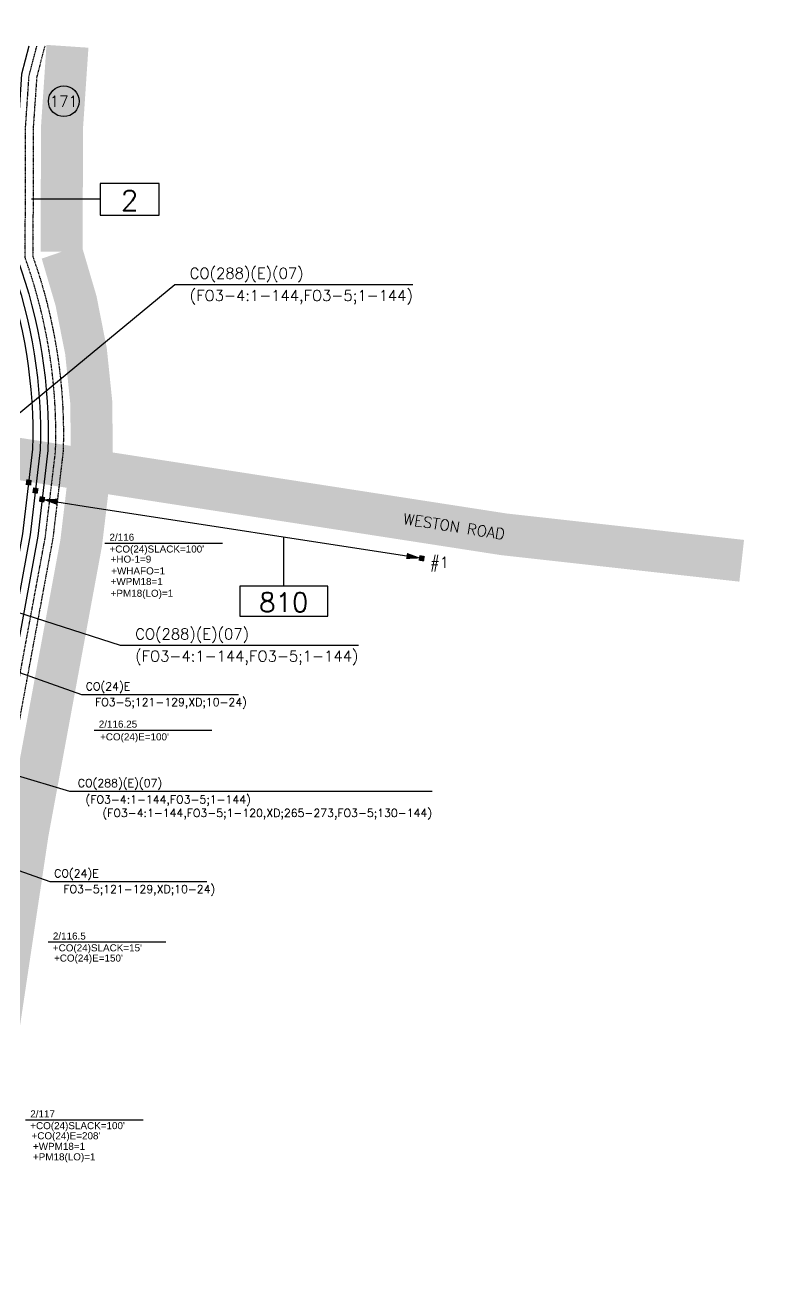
# Model space of a CAD drawing. Header units: inches. Extents: x 29 to 22121, y 36 to 12095.
# Drawn here: x 2444 to 3071, y 2607 to 3681 of the extents above; entities that cross this region are included whole.
import ezdxf
from ezdxf.enums import TextEntityAlignment as Align

# ---------------------------------------------------------------- set-up
doc = ezdxf.new("R2010")
doc.units = ezdxf.units.IN
doc.header["$MEASUREMENT"] = 0
doc.linetypes.add('DASHDOT', pattern=[1, 0.5, -0.25, 0, -0.25])
for name, color, linetype in [('EFO', 50, 'DASHDOT'), ('EPLNT', 50, 'Continuous'), ('ERTE', 7, 'Continuous'), ('ETERM', 3, 'Continuous'), ('Integrity Pole-Units', 12, 'Continuous'), ('Integrity Proposed', 12, 'Continuous'), ('PONFOEX', 142, 'Continuous'), ('PRTE', 3, 'Continuous'), ('REDLINES', 12, 'Continuous'), ('ROADCL', 250, 'Continuous'), ('TRANSTEXT', 3, 'Continuous')]:
    doc.layers.add(name, color=color, linetype=linetype)
doc.styles.add('SIMP1', font='simplex.shx', dxfattribs={"height": 102})
doc.styles.add('SIMP2', font='SIMPLEX.shx', dxfattribs={"height": 180})
doc.styles.get("Standard").update_dxf_attribs({"font": 'arial.ttf'})

# ---------------------------------------------------------------- blocks, each defined once
blk = doc.blocks.new('EDOTF')
at = {"layer": 'ETERM', "color": 3, "const_width": 0.0432}
blk.add_lwpolyline([(-0.0216, 0), (0.0216, 0)], dxfattribs=at)
blk = doc.blocks.new('ARROW')
blk.add_lwpolyline([(0, 0, 0, 0.048, 0), (0.12, 0, 0.048, 0.048, 0)], format="xyseb")
blk = doc.blocks.new('ROUTEF')
at = {"layer": 'ERTE', "style": 'SIMP2'}
blk.add_attdef('RTNO', text='', height=0.15, dxfattribs=at).set_placement((0, 0.1083), align=Align.MIDDLE)
at = {"layer": 'PRTE', "style": 'SIMP1'}
blk.add_attdef('PROUTE', text='', height=0.085, dxfattribs=at).set_placement((-0.0081, 0.3103), align=Align.MIDDLE)
blk = doc.blocks.new('SSID')
at = {"color": 0, "style": 'SIMP1', "flags": 1}
blk.add_attdef('ROUTE', text='', height=0.085, dxfattribs=at).set_placement((0, 0.1457), align=Align.MIDDLE_CENTER)
at = {"color": 0, "style": 'SIMP1'}
blk.add_attdef('TELCO', text='', height=0.085, dxfattribs=at).set_placement((0, 0), align=Align.MIDDLE)
blk = doc.blocks.new('STHF')
at = {"layer": 'TRANSTEXT'}
blk.add_circle((0, 0), 0.1204, dxfattribs=at)
at = {"layer": 'TRANSTEXT', "style": 'SIMP1'}
blk.add_attdef('XXX', text='', height=0.085, dxfattribs=at).set_placement((0, 0), align=Align.MIDDLE_CENTER)
blk = doc.blocks.new('DSGPONE')
at = {"layer": 'PONFOEX', "color": 143, "style": 'SIMP1'}
for tag, p in [('FACILITY', (0, 0.0873)), ('EXCNT', (0, -0.0873)), ('COUNT', (0, -0.2313))]:
    blk.add_attdef(tag, text='', height=0.084, dxfattribs=at).set_placement(p, align=Align.MIDDLE_CENTER)
blk = doc.blocks.new('pole_info')
at = {"flags": 1}
for tag, p in [('POLENUM', (-140, 0)), ('POSITION', (-92.8, 0))]:
    blk.add_attdef(tag, p, '', height=6, dxfattribs=at)
for tag, p in [('ITEM1', (0, 0)), ('ITEM2', (41.8, 0))]:
    blk.add_attdef(tag, p, '', height=6)
blk = doc.blocks.new('pole_unit')
at = {"flags": 1}
for tag, p in [('POLENUM', (-140, 0)), ('POSITION', (-92.8, 0)), ('DWGNUM', (-45.5, 0))]:
    blk.add_attdef(tag, p, '', height=6, dxfattribs=at)
blk.add_attdef('AMOUNT', (0, 0), '', height=6)

msp = doc.modelspace()

# ---------------------------------------------------------------- linework, layer by layer
at = {"linetype": 'Continuous'}
for points in [[(2399.3, 3144.6), (2491.9, 3111.8), (2625.4, 3111.8)], [(2372.4, 2985.8), (2465.1, 2952.9), (2598.5, 2952.9)]]:
    msp.add_lwpolyline(points, dxfattribs=at)
at = {"layer": 'EFO', "flags": 128}
for points in [[(2163, 1530.8), (2229.8, 1923.2), (2240.4, 1946.6), (2276, 2156), (2372.5, 2710), (2415.9, 2999.5), (2461.3, 3245.6), (2470, 3318.8, 0.094328), (2444.2, 3482.9), (2444.6, 3595.2), (2447.5, 3637.8), (2454.1, 3662.7)], [(2460.8, 3662.7), (2454, 3636.7), (2451.1, 3595), (2450.7, 3484, -0.093843), (2476.4, 3318.3), (2467.7, 3244.6), (2422.3, 2998.4), (2378.9, 2708.9), (2282.4, 2154.9), (2246.6, 1944.7), (2239.9, 1929.8)]]:
    msp.add_lwpolyline(points, format="xyb", dxfattribs=at)
at = {"layer": 'EPLNT', "flags": 128}
for points in [[(2447.4, 3662.7), (2441.1, 3638.9), (2438.1, 3595.4), (2437.7, 3481.8, -0.094824), (2463.5, 3319.3), (2454.9, 3246.5), (2409.5, 3000.6), (2366.1, 2711), (2269.6, 2157.1), (2234.1, 1948.5), (2223.5, 1925.1), (2156.4, 1530.8)], [(2434.6, 3639.9), (2431.6, 3595.7), (2431.2, 3480.7, -0.095331), (2457, 3319.8), (2448.4, 3247.5), (2403.1, 3001.7), (2359.7, 2712), (2273.7, 2218.5)], [(2428.2, 3641), (2425.1, 3595.9), (2424.7, 3479.5, -0.09585), (2450.5, 3320.3), (2442, 3248.5), (2412.8, 3090.1)]]:
    msp.add_lwpolyline(points, format="xyb", dxfattribs=at)
msp.add_lwpolyline([(2458.5, 3277.7), (2494.3, 3272), (2781, 3227.6)], dxfattribs=at)
at = {"layer": 'ERTE', "linetype": 'Continuous', "flags": 128}
for points in [[(2508, 3519.2), (2557.9, 3519.2), (2557.9, 3546.1), (2508, 3546.1)], [(2626.4, 3178.5), (2701.2, 3178.5), (2701.2, 3203.8), (2626.4, 3203.8)]]:
    msp.add_lwpolyline(points, close=True, dxfattribs=at)
for points in [[(2508, 3532.7), (2449.5, 3532.7)], [(2663.8, 3203.8), (2663.8, 3245.7)]]:
    msp.add_lwpolyline(points, dxfattribs=at)
at = {"layer": 'Integrity Proposed', "flags": 128}
for points in [[(2511.8, 3240.5), (2611.8, 3240.5)], [(2502.7, 3081.7), (2602.7, 3081.7)], [(2463.7, 2901.6), (2563.7, 2901.6)], [(2444.5, 2750.5), (2544.5, 2750.5)]]:
    msp.add_lwpolyline(points, dxfattribs=at)
at = {"layer": 'PONFOEX', "color": 143, "linetype": 'Continuous'}
for points in [[(2431, 3344.2), (2571.2, 3460.3), (2773.5, 3460.3)], [(2412, 3190.1), (2524.9, 3153.8), (2727.2, 3153.8)], [(2387, 3058.1), (2481.8, 3029.6), (2789.8, 3029.6)]]:
    msp.add_lwpolyline(points, dxfattribs=at)
at = {"layer": 'ROADCL', "const_width": 35.7, "flags": 128}
for points in [[(2480.1, 3662.7), (2475.5, 3594.1), (2475.1, 3488.1, -0.092116), (2500.8, 3316.5), (2491.8, 3240.9), (2446.3, 2994.4), (2403, 2705), (2306.4, 2150.7), (2200.9, 1530.8)], [(390.2, 3636.2), (506.4, 3620.9), (607.2, 3620.6), (737.3, 3605.1), (836.2, 3592.7), (1000, 3561.2), (1236.8, 3532.3), (1378.3, 3522), (1533.5, 3498.4), (1646.3, 3480.6), (2057.1, 3438.9, -0.068649), (2168.3, 3402.2), (2265.2, 3354.7, 0.067788), (2337.2, 3328.2), (2499.1, 3302.5), (2850.7, 3248), (3052.8, 3225.5)]]:
    msp.add_lwpolyline(points, format="xyb", dxfattribs=at)

# ---------------------------------------------------------------- block references
at = {"layer": 'EPLNT'}
for p, xscale, yscale, zscale, rotation in [((2458.5, 3277.7), 108.3172554992402, 108.3172554992402, 108.3172554992402, 350.9746936603813), ((2781, 3227.6), 108.3172554992404, 108.3172554992404, 108.3172554992404, 171.2010662671837)]:
    msp.add_blockref('ARROW', p, dxfattribs=dict(at, xscale=xscale, yscale=yscale, zscale=zscale, rotation=rotation))
at = {"layer": 'ERTE', "linetype": 'Continuous'}
for p, xscale, yscale, zscale, values in [((2532.9, 3519.2), 115.0833294996432, 115.0833294996432, 115.0833294996432, {'RTNO': '2'}), ((2663.8, 3178.5), 108.3172554992398, 108.3172554992398, 108.3172554992398, {'RTNO': '810'})]:
    msp.add_blockref('ROUTEF', p, dxfattribs=dict(at, xscale=xscale, yscale=yscale, zscale=zscale)).add_auto_attribs(values)
at = {"layer": 'ETERM'}
for p, xscale, yscale, zscale, rotation in [((2447.2, 3292.1), 108.3172554992349, 108.3172554992349, 108.3172554992349, 263.2544203536294), ((2452.9, 3285.1), 108.3172554992392, 108.3172554992392, 108.3172554992392, 350.9746978861296), ((2458.5, 3277.7), 108.3172554992401, 108.3172554992401, 108.3172554992401, 350.974697821142), ((2781, 3227.6), 108.3172554992403, 108.3172554992403, 108.3172554992403, 351.2010662310736)]:
    msp.add_blockref('EDOTF', p, dxfattribs=dict(at, xscale=xscale, yscale=yscale, zscale=zscale, rotation=rotation))
at = {"layer": 'ETERM', "xscale": 108.3172554992398, "yscale": 108.3172554992398, "zscale": 108.3172554992398}
msp.add_blockref('SSID', (2796.2, 3223.5), dxfattribs=at).add_auto_attribs({'TELCO': '#1'})
at = {"layer": 'Integrity Pole-Units'}
for p, values in [((2515.8, 3232.5), {'AMOUNT': "+CO(24)SLACK=100'"}), ((2516.8, 3223.9), {'AMOUNT': '+HO-1=9'}), ((2516.8, 3204.9), {'AMOUNT': '+WPM18=1'}), ((2517.3, 3213.9), {'AMOUNT': '+WHAFO=1'}), ((2516.8, 3194.9), {'AMOUNT': '+PM18(LO)=1'}), ((2507.8, 3072.9), {'AMOUNT': "+CO(24)E=100'"}), ((2467.7, 2893.6), {'AMOUNT': "+CO(24)SLACK=15'"}), ((2468.7, 2884.9), {'AMOUNT': "+CO(24)E=150'"}), ((2448.5, 2742.5), {'AMOUNT': "+CO(24)SLACK=100'"}), ((2449.6, 2733.9), {'AMOUNT': "+CO(24)E=208'"}), ((2450.8, 2724.9), {'AMOUNT': '+WPM18=1'}), ((2450.8, 2716), {'AMOUNT': '+PM18(LO)=1'})]:
    msp.add_blockref('pole_unit', p, dxfattribs=at).add_auto_attribs(values)
at = {"layer": 'Integrity Proposed'}
for p, values in [((2515.8, 3242.5), {'ITEM1': '2/116'}), ((2506.7, 3083.7), {'ITEM1': '2/116.25'}), ((2467.7, 2903.6), {'ITEM1': '2/116.5'}), ((2448.5, 2752.5), {'ITEM1': '2/117'})]:
    msp.add_blockref('pole_info', p, dxfattribs=at).add_auto_attribs(values)
at = {"layer": 'PONFOEX', "color": 143, "linetype": 'Continuous'}
ref = msp.add_blockref('DSGPONE', (2571.2, 3460.3), dxfattribs=dict(at, xscale=108, yscale=108, zscale=108))
ref.add_attrib('FACILITY', 'CO(288)(E)(07)', (2583.9, 3465.2), dxfattribs={"color": 143, "height": 9.18, "style": 'SIMP1'})
ref.add_attrib('EXCNT', '(FO3-4:1-144,FO3-5;1-144)', (2583.9, 3446.3), dxfattribs={"color": 143, "height": 9.18, "style": 'SIMP1'})
ref = msp.add_blockref('DSGPONE', (2524.9, 3153.8), dxfattribs=dict(at, xscale=108, yscale=108, zscale=108))
ref.add_attrib('FACILITY', 'CO(288)(E)(07)', (2537.6, 3158.7), dxfattribs={"color": 143, "height": 9.18, "style": 'SIMP1'})
ref.add_attrib('EXCNT', '(FO3-4:1-144,FO3-5;1-144)', (2537.6, 3139.9), dxfattribs={"color": 143, "height": 9.18, "style": 'SIMP1'})
ref = msp.add_blockref('DSGPONE', (2636.2, 3111.8), dxfattribs=dict(at, xscale=80, yscale=80, zscale=80))
ref.add_attrib('FACILITY', 'CO(24)E', dxfattribs={"layer": 'REDLINES', "height": 6.8, "style": 'SIMP1'}).set_placement((2533.5, 3115.4), align=Align.RIGHT)
ref.add_attrib('EXCNT', 'FO3-5;121-129,XD;10-24)', dxfattribs={"layer": 'REDLINES', "height": 6.8, "style": 'SIMP1'}).set_placement((2632.6, 3102), align=Align.RIGHT)
ref = msp.add_blockref('DSGPONE', (2692.3, 3029.6), dxfattribs=dict(at, xscale=80, yscale=80, zscale=80))
ref.add_attrib('FACILITY', 'CO(288)(E)(07)', dxfattribs={"color": 143, "height": 6.8, "style": 'SIMP1'}).set_placement((2560.6, 3033.2), align=Align.RIGHT)
ref.add_attrib('EXCNT', '(FO3-4:1-144,FO3-5;1-144)', dxfattribs={"color": 143, "height": 6.8, "style": 'SIMP1'}).set_placement((2635.9, 3019.3), align=Align.RIGHT)
ref.add_attrib('COUNT', '(FO3-4:1-144,FO3-5;1-120,XD;265-273,FO3-5;130-144)', dxfattribs={"layer": 'REDLINES', "height": 6.8, "style": 'SIMP1'}).set_placement((2789.8, 3007.8), align=Align.RIGHT)
ref = msp.add_blockref('DSGPONE', (2609.4, 2952.9), dxfattribs=dict(at, xscale=80, yscale=80, zscale=80))
ref.add_attrib('FACILITY', 'CO(24)E', dxfattribs={"layer": 'REDLINES', "height": 6.8, "style": 'SIMP1'}).set_placement((2506.7, 2956.5), align=Align.RIGHT)
ref.add_attrib('EXCNT', 'FO3-5;121-129,XD;10-24)', dxfattribs={"layer": 'REDLINES', "height": 6.8, "style": 'SIMP1'}).set_placement((2605.7, 2943.1), align=Align.RIGHT)
at = {"layer": 'TRANSTEXT', "xscale": 108.3172554992398, "yscale": 108.3172554992398, "zscale": 108.3172554992398}
msp.add_blockref('STHF', (2477, 3616), dxfattribs=at).add_auto_attribs({'XXX': '171'})

# ---------------------------------------------------------------- texts
at = {"layer": 'TRANSTEXT', "style": 'SIMP1'}
msp.add_text('WESTON ROAD', height=9.207, rotation=351.1979, dxfattribs=at).set_placement((2808.5, 3254.6), align=Align.MIDDLE_CENTER)

doc.saveas('drawing.dxf')
